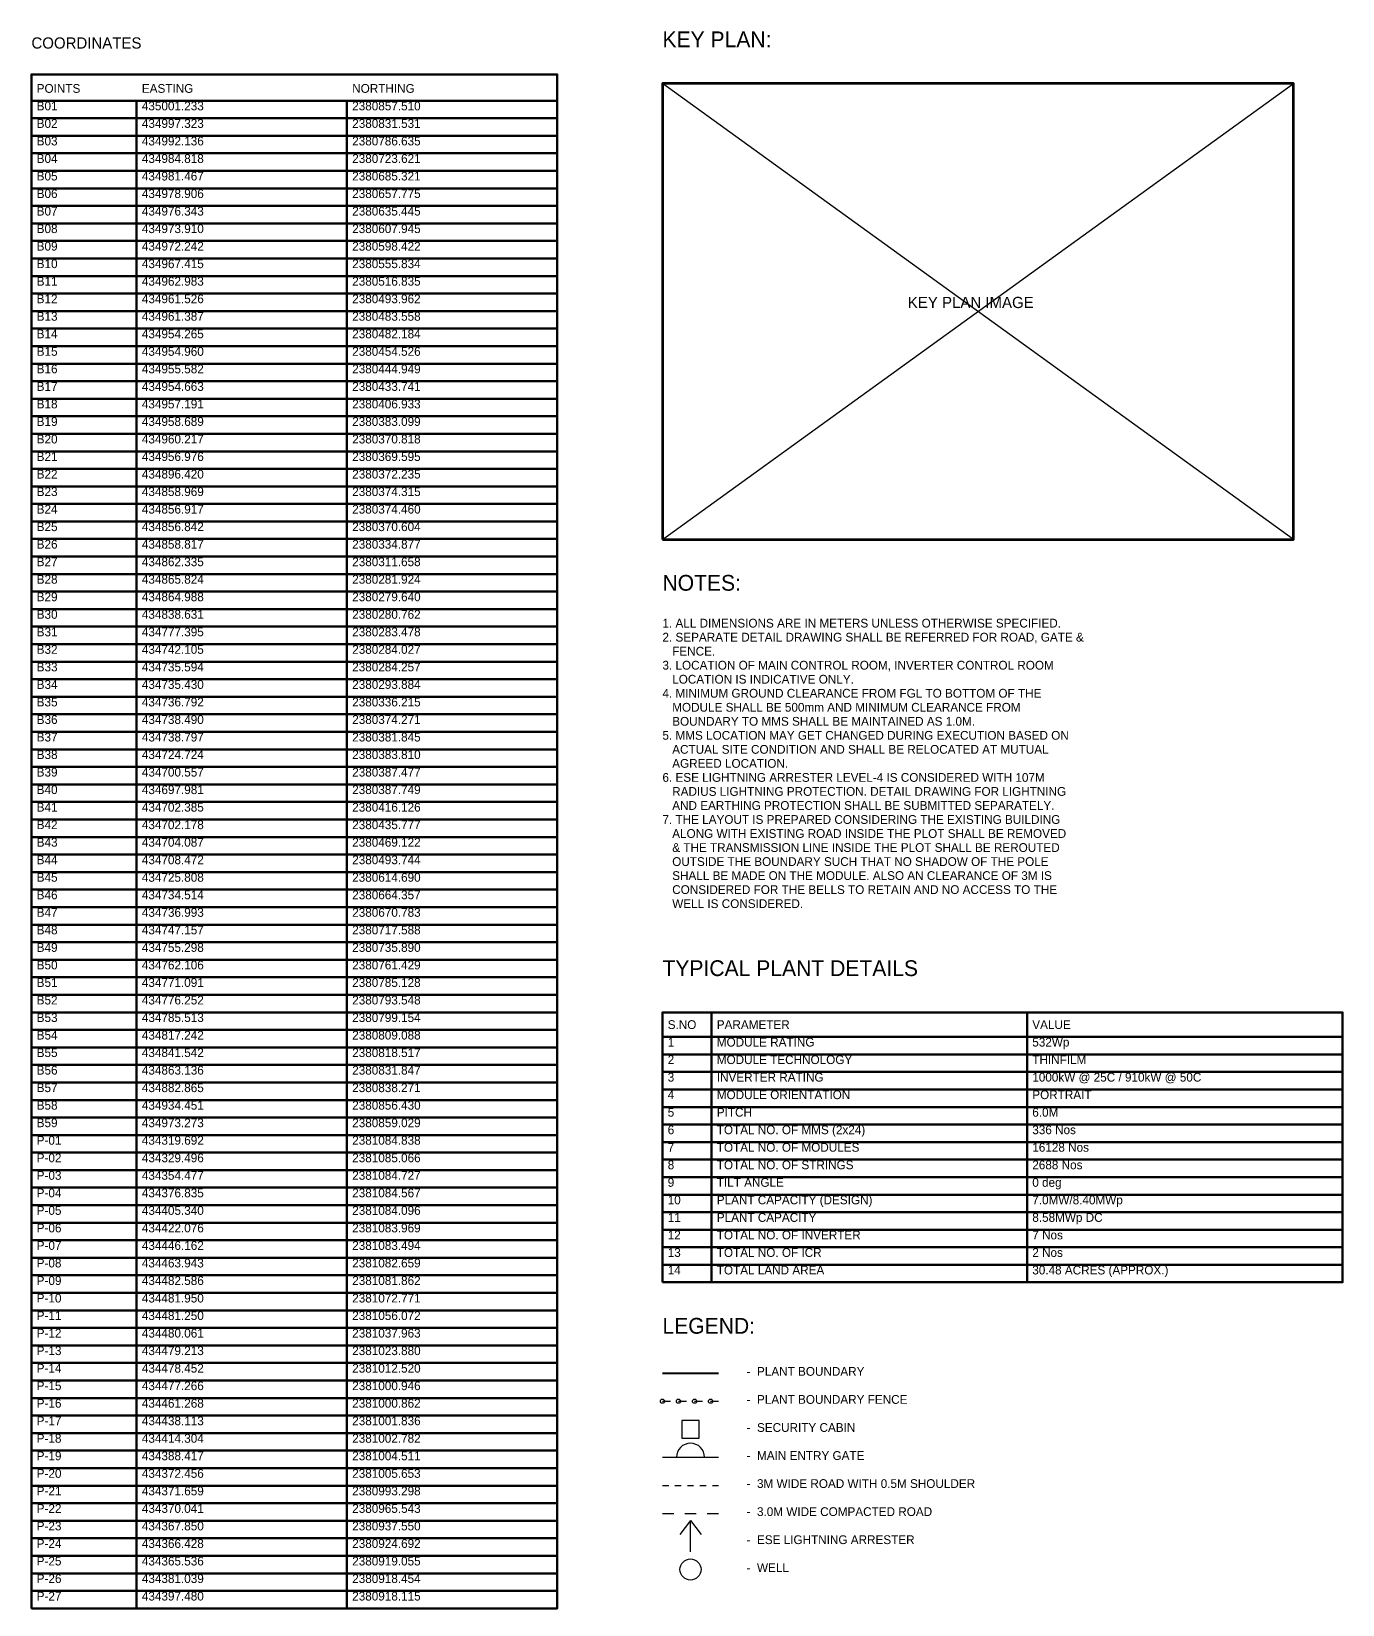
# Model space of a CAD drawing. Header units: metres. Extents: x 434302 to 507065, y 1937737 to 2381088.
# Drawn here: x 435061.2 to 435435.2, y 2380416.2 to 2380864.9 of the extents above; entities that cross this region are included whole.
import ezdxf
from ezdxf.enums import TextEntityAlignment as Align

# ---------------------------------------------------------------- set-up
doc = ezdxf.new("R2010")
doc.units = ezdxf.units.M
for name, color, linetype in [('BOUNDARY', 7, 'Continuous'), ('ENTRY_GATE', 6, 'Continuous'), ('FENCE', 30, 'Continuous'), ('LIGHTNING_ARRESTER', 3, 'Continuous'), ('ROADS', 2, 'Continuous'), ('SECURITY_CABIN', 4, 'Continuous'), ('SERVICE_ROAD', 1, 'Continuous'), ('TITLE_BLOCK', 7, 'Continuous'), ('WELL', 1, 'Continuous')]:
    doc.layers.add(name, color=color, linetype=linetype)

msp = doc.modelspace()

# ---------------------------------------------------------------- linework, layer by layer
at = {"layer": 'BOUNDARY', "lineweight": 40}
msp.add_line((435241.23, 2380482.23), (435257.23, 2380482.23), dxfattribs=at)
at = {"layer": 'ENTRY_GATE', "lineweight": 30}
msp.add_line((435241.23, 2380458.23), (435257.23, 2380458.23), dxfattribs=at)
at = {"layer": 'ENTRY_GATE'}
msp.add_arc((435249.23, 2380458.23), 4, 0, 180, dxfattribs=at)
at = {"layer": 'FENCE', "lineweight": 30}
for p, q in [((435241.23, 2380474.23), (435243.52, 2380474.23)), ((435245.8, 2380474.23), (435248.09, 2380474.23)), ((435250.38, 2380474.23), (435252.66, 2380474.23)), ((435254.95, 2380474.23), (435257.23, 2380474.23))]:
    msp.add_line(p, q, dxfattribs=at)
at = {"layer": 'FENCE'}
for centre in [(435241.23, 2380474.23), (435245.8, 2380474.23), (435250.38, 2380474.23), (435254.95, 2380474.23)]:
    msp.add_circle(centre, 0.6, dxfattribs=at)
at = {"layer": 'LIGHTNING_ARRESTER', "lineweight": 30}
for p, q in [((435249.23, 2380440.23), (435246.23, 2380436.23)), ((435249.23, 2380431.23), (435249.23, 2380440.23)), ((435249.23, 2380440.23), (435252.23, 2380436.23))]:
    msp.add_line(p, q, dxfattribs=at)
at = {"layer": 'ROADS', "lineweight": 30}
for p, q in [((435241.23, 2380442.23), (435244.43, 2380442.23)), ((435247.63, 2380442.23), (435250.83, 2380442.23)), ((435254.03, 2380442.23), (435257.23, 2380442.23))]:
    msp.add_line(p, q, dxfattribs=at)
at = {"layer": 'SECURITY_CABIN', "lineweight": 30}
msp.add_lwpolyline([(435246.73, 2380463.73), (435251.73, 2380463.73), (435251.73, 2380468.73), (435246.73, 2380468.73)], close=True, dxfattribs=at)
at = {"layer": 'SERVICE_ROAD', "lineweight": 30}
for p, q in [((435241.23, 2380450.23), (435243.01, 2380450.23)), ((435244.79, 2380450.23), (435246.57, 2380450.23)), ((435248.34, 2380450.23), (435250.12, 2380450.23)), ((435251.9, 2380450.23), (435253.68, 2380450.23)), ((435255.46, 2380450.23), (435257.23, 2380450.23))]:
    msp.add_line(p, q, dxfattribs=at)
at = {"layer": 'TITLE_BLOCK', "lineweight": 25}
for p, q in [((435241.23, 2380720.03), (435421.23, 2380850.03)), ((435421.23, 2380720.03), (435241.23, 2380850.03))]:
    msp.add_line(p, q, dxfattribs=at)
at = {"layer": 'TITLE_BLOCK', "lineweight": 50}
for p, q in [((435091.23, 2380845.13), (435091.23, 2380840.13)), ((435151.23, 2380845.13), (435151.23, 2380840.13)), ((435091.23, 2380840.13), (435091.23, 2380835.13)), ((435151.23, 2380840.13), (435151.23, 2380835.13)), ((435091.23, 2380835.13), (435091.23, 2380830.13)), ((435151.23, 2380835.13), (435151.23, 2380830.13)), ((435091.23, 2380830.13), (435091.23, 2380825.13)), ((435151.23, 2380830.13), (435151.23, 2380825.13)), ((435091.23, 2380825.13), (435091.23, 2380820.13)), ((435151.23, 2380825.13), (435151.23, 2380820.13)), ((435091.23, 2380820.13), (435091.23, 2380815.13)), ((435151.23, 2380820.13), (435151.23, 2380815.13)), ((435091.23, 2380815.13), (435091.23, 2380810.13)), ((435151.23, 2380815.13), (435151.23, 2380810.13)), ((435091.23, 2380810.13), (435091.23, 2380805.13)), ((435151.23, 2380810.13), (435151.23, 2380805.13)), ((435091.23, 2380805.13), (435091.23, 2380800.13)), ((435151.23, 2380805.13), (435151.23, 2380800.13)), ((435091.23, 2380800.13), (435091.23, 2380795.13)), ((435151.23, 2380800.13), (435151.23, 2380795.13)), ((435091.23, 2380795.13), (435091.23, 2380790.13)), ((435151.23, 2380795.13), (435151.23, 2380790.13)), ((435091.23, 2380790.13), (435091.23, 2380785.13)), ((435151.23, 2380790.13), (435151.23, 2380785.13)), ((435091.23, 2380785.13), (435091.23, 2380780.13)), ((435151.23, 2380785.13), (435151.23, 2380780.13)), ((435091.23, 2380780.13), (435091.23, 2380775.13)), ((435151.23, 2380780.13), (435151.23, 2380775.13)), ((435091.23, 2380775.13), (435091.23, 2380770.13)), ((435151.23, 2380775.13), (435151.23, 2380770.13)), ((435091.23, 2380770.13), (435091.23, 2380765.13)), ((435151.23, 2380770.13), (435151.23, 2380765.13)), ((435091.23, 2380765.13), (435091.23, 2380760.13)), ((435151.23, 2380765.13), (435151.23, 2380760.13)), ((435091.23, 2380760.13), (435091.23, 2380755.13)), ((435151.23, 2380760.13), (435151.23, 2380755.13)), ((435091.23, 2380755.13), (435091.23, 2380750.13)), ((435151.23, 2380755.13), (435151.23, 2380750.13)), ((435091.23, 2380750.13), (435091.23, 2380745.13)), ((435151.23, 2380750.13), (435151.23, 2380745.13)), ((435091.23, 2380745.13), (435091.23, 2380740.13)), ((435151.23, 2380745.13), (435151.23, 2380740.13)), ((435091.23, 2380740.13), (435091.23, 2380735.13)), ((435151.23, 2380740.13), (435151.23, 2380735.13)), ((435091.23, 2380735.13), (435091.23, 2380730.13)), ((435151.23, 2380735.13), (435151.23, 2380730.13)), ((435091.23, 2380730.13), (435091.23, 2380725.13)), ((435151.23, 2380730.13), (435151.23, 2380725.13)), ((435091.23, 2380725.13), (435091.23, 2380720.13)), ((435151.23, 2380725.13), (435151.23, 2380720.13)), ((435091.23, 2380720.13), (435091.23, 2380715.13)), ((435151.23, 2380720.13), (435151.23, 2380715.13)), ((435091.23, 2380715.13), (435091.23, 2380710.13)), ((435151.23, 2380715.13), (435151.23, 2380710.13)), ((435091.23, 2380710.13), (435091.23, 2380705.13)), ((435151.23, 2380710.13), (435151.23, 2380705.13)), ((435091.23, 2380705.13), (435091.23, 2380700.13)), ((435151.23, 2380705.13), (435151.23, 2380700.13)), ((435091.23, 2380700.13), (435091.23, 2380695.13)), ((435151.23, 2380700.13), (435151.23, 2380695.13)), ((435091.23, 2380695.13), (435091.23, 2380690.13)), ((435151.23, 2380695.13), (435151.23, 2380690.13)), ((435091.23, 2380690.13), (435091.23, 2380685.13)), ((435151.23, 2380690.13), (435151.23, 2380685.13)), ((435091.23, 2380685.13), (435091.23, 2380680.13)), ((435151.23, 2380685.13), (435151.23, 2380680.13)), ((435091.23, 2380680.13), (435091.23, 2380675.13)), ((435151.23, 2380680.13), (435151.23, 2380675.13)), ((435091.23, 2380675.13), (435091.23, 2380670.13)), ((435151.23, 2380675.13), (435151.23, 2380670.13)), ((435091.23, 2380670.13), (435091.23, 2380665.13)), ((435151.23, 2380670.13), (435151.23, 2380665.13)), ((435091.23, 2380665.13), (435091.23, 2380660.13)), ((435151.23, 2380665.13), (435151.23, 2380660.13)), ((435091.23, 2380660.13), (435091.23, 2380655.13)), ((435151.23, 2380660.13), (435151.23, 2380655.13)), ((435091.23, 2380655.13), (435091.23, 2380650.13)), ((435151.23, 2380655.13), (435151.23, 2380650.13)), ((435091.23, 2380650.13), (435091.23, 2380645.13)), ((435151.23, 2380650.13), (435151.23, 2380645.13)), ((435091.23, 2380645.13), (435091.23, 2380640.13)), ((435151.23, 2380645.13), (435151.23, 2380640.13)), ((435091.23, 2380640.13), (435091.23, 2380635.13)), ((435151.23, 2380640.13), (435151.23, 2380635.13)), ((435091.23, 2380635.13), (435091.23, 2380630.13)), ((435151.23, 2380635.13), (435151.23, 2380630.13)), ((435091.23, 2380630.13), (435091.23, 2380625.13)), ((435151.23, 2380630.13), (435151.23, 2380625.13)), ((435091.23, 2380625.13), (435091.23, 2380620.13)), ((435151.23, 2380625.13), (435151.23, 2380620.13)), ((435091.23, 2380620.13), (435091.23, 2380615.13)), ((435151.23, 2380620.13), (435151.23, 2380615.13)), ((435091.23, 2380615.13), (435091.23, 2380610.13)), ((435151.23, 2380615.13), (435151.23, 2380610.13)), ((435091.23, 2380610.13), (435091.23, 2380605.13)), ((435151.23, 2380610.13), (435151.23, 2380605.13)), ((435091.23, 2380605.13), (435091.23, 2380600.13)), ((435151.23, 2380605.13), (435151.23, 2380600.13)), ((435091.23, 2380600.13), (435091.23, 2380595.13)), ((435151.23, 2380600.13), (435151.23, 2380595.13)), ((435091.23, 2380595.13), (435091.23, 2380590.13)), ((435151.23, 2380595.13), (435151.23, 2380590.13)), ((435091.23, 2380590.13), (435091.23, 2380585.13)), ((435151.23, 2380590.13), (435151.23, 2380585.13)), ((435091.23, 2380585.13), (435091.23, 2380580.13)), ((435151.23, 2380585.13), (435151.23, 2380580.13)), ((435255.23, 2380585.13), (435255.23, 2380578.13)), ((435345.23, 2380585.13), (435345.23, 2380578.13)), ((435091.23, 2380580.13), (435091.23, 2380575.13)), ((435151.23, 2380580.13), (435151.23, 2380575.13)), ((435091.23, 2380575.13), (435091.23, 2380570.13)), ((435151.23, 2380575.13), (435151.23, 2380570.13)), ((435255.23, 2380578.13), (435255.23, 2380573.13)), ((435345.23, 2380578.13), (435345.23, 2380573.13)), ((435255.23, 2380573.13), (435255.23, 2380568.13)), ((435345.23, 2380573.13), (435345.23, 2380568.13)), ((435091.23, 2380570.13), (435091.23, 2380565.13)), ((435151.23, 2380570.13), (435151.23, 2380565.13)), ((435255.23, 2380568.13), (435255.23, 2380563.13)), ((435345.23, 2380568.13), (435345.23, 2380563.13)), ((435091.23, 2380565.13), (435091.23, 2380560.13)), ((435151.23, 2380565.13), (435151.23, 2380560.13)), ((435255.23, 2380563.13), (435255.23, 2380558.13)), ((435345.23, 2380563.13), (435345.23, 2380558.13)), ((435091.23, 2380560.13), (435091.23, 2380555.13)), ((435151.23, 2380560.13), (435151.23, 2380555.13)), ((435255.23, 2380558.13), (435255.23, 2380553.13)), ((435345.23, 2380558.13), (435345.23, 2380553.13)), ((435091.23, 2380555.13), (435091.23, 2380550.13)), ((435151.23, 2380555.13), (435151.23, 2380550.13)), ((435255.23, 2380553.13), (435255.23, 2380548.13)), ((435345.23, 2380553.13), (435345.23, 2380548.13)), ((435091.23, 2380550.13), (435091.23, 2380545.13)), ((435151.23, 2380550.13), (435151.23, 2380545.13)), ((435255.23, 2380548.13), (435255.23, 2380543.13)), ((435345.23, 2380548.13), (435345.23, 2380543.13)), ((435091.23, 2380545.13), (435091.23, 2380540.13)), ((435151.23, 2380545.13), (435151.23, 2380540.13)), ((435091.23, 2380540.13), (435091.23, 2380535.13)), ((435151.23, 2380540.13), (435151.23, 2380535.13)), ((435255.23, 2380543.13), (435255.23, 2380538.13)), ((435345.23, 2380543.13), (435345.23, 2380538.13)), ((435091.23, 2380535.13), (435091.23, 2380530.13)), ((435151.23, 2380535.13), (435151.23, 2380530.13)), ((435255.23, 2380538.13), (435255.23, 2380533.13)), ((435345.23, 2380538.13), (435345.23, 2380533.13)), ((435091.23, 2380530.13), (435091.23, 2380525.13)), ((435151.23, 2380530.13), (435151.23, 2380525.13)), ((435255.23, 2380533.13), (435255.23, 2380528.13)), ((435345.23, 2380533.13), (435345.23, 2380528.13)), ((435255.23, 2380528.13), (435255.23, 2380523.13)), ((435345.23, 2380528.13), (435345.23, 2380523.13)), ((435091.23, 2380525.13), (435091.23, 2380520.13)), ((435151.23, 2380525.13), (435151.23, 2380520.13)), ((435255.23, 2380523.13), (435255.23, 2380518.13)), ((435345.23, 2380523.13), (435345.23, 2380518.13)), ((435091.23, 2380520.13), (435091.23, 2380515.13)), ((435151.23, 2380520.13), (435151.23, 2380515.13)), ((435255.23, 2380518.13), (435255.23, 2380513.13)), ((435345.23, 2380518.13), (435345.23, 2380513.13)), ((435091.23, 2380515.13), (435091.23, 2380510.13)), ((435151.23, 2380515.13), (435151.23, 2380510.13)), ((435255.23, 2380513.13), (435255.23, 2380508.13)), ((435345.23, 2380513.13), (435345.23, 2380508.13)), ((435091.23, 2380510.13), (435091.23, 2380505.13)), ((435151.23, 2380510.13), (435151.23, 2380505.13)), ((435091.23, 2380505.13), (435091.23, 2380500.13)), ((435151.23, 2380505.13), (435151.23, 2380500.13)), ((435091.23, 2380500.13), (435091.23, 2380495.13)), ((435151.23, 2380500.13), (435151.23, 2380495.13)), ((435091.23, 2380495.13), (435091.23, 2380490.13)), ((435151.23, 2380495.13), (435151.23, 2380490.13)), ((435091.23, 2380490.13), (435091.23, 2380485.13)), ((435151.23, 2380490.13), (435151.23, 2380485.13)), ((435091.23, 2380485.13), (435091.23, 2380480.13)), ((435151.23, 2380485.13), (435151.23, 2380480.13)), ((435091.23, 2380480.13), (435091.23, 2380475.13)), ((435151.23, 2380480.13), (435151.23, 2380475.13)), ((435091.23, 2380475.13), (435091.23, 2380470.13)), ((435151.23, 2380475.13), (435151.23, 2380470.13)), ((435091.23, 2380470.13), (435091.23, 2380465.13)), ((435151.23, 2380470.13), (435151.23, 2380465.13)), ((435091.23, 2380465.13), (435091.23, 2380460.13)), ((435151.23, 2380465.13), (435151.23, 2380460.13)), ((435091.23, 2380460.13), (435091.23, 2380455.13)), ((435151.23, 2380460.13), (435151.23, 2380455.13)), ((435091.23, 2380455.13), (435091.23, 2380450.13)), ((435151.23, 2380455.13), (435151.23, 2380450.13)), ((435091.23, 2380450.13), (435091.23, 2380445.13)), ((435151.23, 2380450.13), (435151.23, 2380445.13)), ((435091.23, 2380445.13), (435091.23, 2380440.13)), ((435151.23, 2380445.13), (435151.23, 2380440.13)), ((435091.23, 2380440.13), (435091.23, 2380435.13)), ((435151.23, 2380440.13), (435151.23, 2380435.13)), ((435091.23, 2380435.13), (435091.23, 2380430.13)), ((435151.23, 2380435.13), (435151.23, 2380430.13)), ((435091.23, 2380430.13), (435091.23, 2380425.13)), ((435151.23, 2380430.13), (435151.23, 2380425.13)), ((435091.23, 2380425.13), (435091.23, 2380420.13)), ((435151.23, 2380425.13), (435151.23, 2380420.13)), ((435091.23, 2380420.13), (435091.23, 2380415.13)), ((435151.23, 2380420.13), (435151.23, 2380415.13))]:
    msp.add_line(p, q, dxfattribs=at)
for points in [[(435061.23, 2380845.13), (435211.23, 2380845.13), (435211.23, 2380852.63), (435061.23, 2380852.63)], [(435061.23, 2380840.13), (435211.23, 2380840.13), (435211.23, 2380845.13), (435061.23, 2380845.13)], [(435061.23, 2380835.13), (435211.23, 2380835.13), (435211.23, 2380840.13), (435061.23, 2380840.13)], [(435061.23, 2380830.13), (435211.23, 2380830.13), (435211.23, 2380835.13), (435061.23, 2380835.13)], [(435061.23, 2380825.13), (435211.23, 2380825.13), (435211.23, 2380830.13), (435061.23, 2380830.13)], [(435061.23, 2380820.13), (435211.23, 2380820.13), (435211.23, 2380825.13), (435061.23, 2380825.13)], [(435061.23, 2380815.13), (435211.23, 2380815.13), (435211.23, 2380820.13), (435061.23, 2380820.13)], [(435061.23, 2380810.13), (435211.23, 2380810.13), (435211.23, 2380815.13), (435061.23, 2380815.13)], [(435061.23, 2380805.13), (435211.23, 2380805.13), (435211.23, 2380810.13), (435061.23, 2380810.13)], [(435061.23, 2380800.13), (435211.23, 2380800.13), (435211.23, 2380805.13), (435061.23, 2380805.13)], [(435061.23, 2380795.13), (435211.23, 2380795.13), (435211.23, 2380800.13), (435061.23, 2380800.13)], [(435061.23, 2380790.13), (435211.23, 2380790.13), (435211.23, 2380795.13), (435061.23, 2380795.13)], [(435061.23, 2380785.13), (435211.23, 2380785.13), (435211.23, 2380790.13), (435061.23, 2380790.13)], [(435061.23, 2380780.13), (435211.23, 2380780.13), (435211.23, 2380785.13), (435061.23, 2380785.13)], [(435061.23, 2380775.13), (435211.23, 2380775.13), (435211.23, 2380780.13), (435061.23, 2380780.13)], [(435061.23, 2380770.13), (435211.23, 2380770.13), (435211.23, 2380775.13), (435061.23, 2380775.13)], [(435061.23, 2380765.13), (435211.23, 2380765.13), (435211.23, 2380770.13), (435061.23, 2380770.13)], [(435061.23, 2380760.13), (435211.23, 2380760.13), (435211.23, 2380765.13), (435061.23, 2380765.13)], [(435061.23, 2380755.13), (435211.23, 2380755.13), (435211.23, 2380760.13), (435061.23, 2380760.13)], [(435061.23, 2380750.13), (435211.23, 2380750.13), (435211.23, 2380755.13), (435061.23, 2380755.13)], [(435061.23, 2380745.13), (435211.23, 2380745.13), (435211.23, 2380750.13), (435061.23, 2380750.13)], [(435061.23, 2380740.13), (435211.23, 2380740.13), (435211.23, 2380745.13), (435061.23, 2380745.13)], [(435061.23, 2380735.13), (435211.23, 2380735.13), (435211.23, 2380740.13), (435061.23, 2380740.13)], [(435061.23, 2380730.13), (435211.23, 2380730.13), (435211.23, 2380735.13), (435061.23, 2380735.13)], [(435061.23, 2380725.13), (435211.23, 2380725.13), (435211.23, 2380730.13), (435061.23, 2380730.13)], [(435061.23, 2380720.13), (435211.23, 2380720.13), (435211.23, 2380725.13), (435061.23, 2380725.13)], [(435061.23, 2380715.13), (435211.23, 2380715.13), (435211.23, 2380720.13), (435061.23, 2380720.13)], [(435061.23, 2380710.13), (435211.23, 2380710.13), (435211.23, 2380715.13), (435061.23, 2380715.13)], [(435061.23, 2380705.13), (435211.23, 2380705.13), (435211.23, 2380710.13), (435061.23, 2380710.13)], [(435061.23, 2380700.13), (435211.23, 2380700.13), (435211.23, 2380705.13), (435061.23, 2380705.13)], [(435061.23, 2380695.13), (435211.23, 2380695.13), (435211.23, 2380700.13), (435061.23, 2380700.13)], [(435061.23, 2380690.13), (435211.23, 2380690.13), (435211.23, 2380695.13), (435061.23, 2380695.13)], [(435061.23, 2380685.13), (435211.23, 2380685.13), (435211.23, 2380690.13), (435061.23, 2380690.13)], [(435061.23, 2380680.13), (435211.23, 2380680.13), (435211.23, 2380685.13), (435061.23, 2380685.13)], [(435061.23, 2380675.13), (435211.23, 2380675.13), (435211.23, 2380680.13), (435061.23, 2380680.13)], [(435061.23, 2380670.13), (435211.23, 2380670.13), (435211.23, 2380675.13), (435061.23, 2380675.13)], [(435061.23, 2380665.13), (435211.23, 2380665.13), (435211.23, 2380670.13), (435061.23, 2380670.13)], [(435061.23, 2380660.13), (435211.23, 2380660.13), (435211.23, 2380665.13), (435061.23, 2380665.13)], [(435061.23, 2380655.13), (435211.23, 2380655.13), (435211.23, 2380660.13), (435061.23, 2380660.13)], [(435061.23, 2380650.13), (435211.23, 2380650.13), (435211.23, 2380655.13), (435061.23, 2380655.13)], [(435061.23, 2380645.13), (435211.23, 2380645.13), (435211.23, 2380650.13), (435061.23, 2380650.13)], [(435061.23, 2380640.13), (435211.23, 2380640.13), (435211.23, 2380645.13), (435061.23, 2380645.13)], [(435061.23, 2380635.13), (435211.23, 2380635.13), (435211.23, 2380640.13), (435061.23, 2380640.13)], [(435061.23, 2380630.13), (435211.23, 2380630.13), (435211.23, 2380635.13), (435061.23, 2380635.13)], [(435061.23, 2380625.13), (435211.23, 2380625.13), (435211.23, 2380630.13), (435061.23, 2380630.13)], [(435061.23, 2380620.13), (435211.23, 2380620.13), (435211.23, 2380625.13), (435061.23, 2380625.13)], [(435061.23, 2380615.13), (435211.23, 2380615.13), (435211.23, 2380620.13), (435061.23, 2380620.13)], [(435061.23, 2380610.13), (435211.23, 2380610.13), (435211.23, 2380615.13), (435061.23, 2380615.13)], [(435061.23, 2380605.13), (435211.23, 2380605.13), (435211.23, 2380610.13), (435061.23, 2380610.13)], [(435061.23, 2380600.13), (435211.23, 2380600.13), (435211.23, 2380605.13), (435061.23, 2380605.13)], [(435061.23, 2380595.13), (435211.23, 2380595.13), (435211.23, 2380600.13), (435061.23, 2380600.13)], [(435061.23, 2380590.13), (435211.23, 2380590.13), (435211.23, 2380595.13), (435061.23, 2380595.13)], [(435061.23, 2380585.13), (435211.23, 2380585.13), (435211.23, 2380590.13), (435061.23, 2380590.13)], [(435061.23, 2380580.13), (435211.23, 2380580.13), (435211.23, 2380585.13), (435061.23, 2380585.13)], [(435241.23, 2380578.13), (435435.23, 2380578.13), (435435.23, 2380585.13), (435241.23, 2380585.13)], [(435061.23, 2380575.13), (435211.23, 2380575.13), (435211.23, 2380580.13), (435061.23, 2380580.13)], [(435061.23, 2380570.13), (435211.23, 2380570.13), (435211.23, 2380575.13), (435061.23, 2380575.13)], [(435241.23, 2380573.13), (435435.23, 2380573.13), (435435.23, 2380578.13), (435241.23, 2380578.13)], [(435241.23, 2380568.13), (435435.23, 2380568.13), (435435.23, 2380573.13), (435241.23, 2380573.13)], [(435061.23, 2380565.13), (435211.23, 2380565.13), (435211.23, 2380570.13), (435061.23, 2380570.13)], [(435241.23, 2380563.13), (435435.23, 2380563.13), (435435.23, 2380568.13), (435241.23, 2380568.13)], [(435061.23, 2380560.13), (435211.23, 2380560.13), (435211.23, 2380565.13), (435061.23, 2380565.13)], [(435241.23, 2380558.13), (435435.23, 2380558.13), (435435.23, 2380563.13), (435241.23, 2380563.13)], [(435061.23, 2380555.13), (435211.23, 2380555.13), (435211.23, 2380560.13), (435061.23, 2380560.13)], [(435241.23, 2380553.13), (435435.23, 2380553.13), (435435.23, 2380558.13), (435241.23, 2380558.13)], [(435061.23, 2380550.13), (435211.23, 2380550.13), (435211.23, 2380555.13), (435061.23, 2380555.13)], [(435241.23, 2380548.13), (435435.23, 2380548.13), (435435.23, 2380553.13), (435241.23, 2380553.13)], [(435061.23, 2380545.13), (435211.23, 2380545.13), (435211.23, 2380550.13), (435061.23, 2380550.13)], [(435241.23, 2380543.13), (435435.23, 2380543.13), (435435.23, 2380548.13), (435241.23, 2380548.13)], [(435061.23, 2380540.13), (435211.23, 2380540.13), (435211.23, 2380545.13), (435061.23, 2380545.13)], [(435061.23, 2380535.13), (435211.23, 2380535.13), (435211.23, 2380540.13), (435061.23, 2380540.13)], [(435241.23, 2380538.13), (435435.23, 2380538.13), (435435.23, 2380543.13), (435241.23, 2380543.13)], [(435061.23, 2380530.13), (435211.23, 2380530.13), (435211.23, 2380535.13), (435061.23, 2380535.13)], [(435241.23, 2380533.13), (435435.23, 2380533.13), (435435.23, 2380538.13), (435241.23, 2380538.13)], [(435061.23, 2380525.13), (435211.23, 2380525.13), (435211.23, 2380530.13), (435061.23, 2380530.13)], [(435241.23, 2380528.13), (435435.23, 2380528.13), (435435.23, 2380533.13), (435241.23, 2380533.13)], [(435241.23, 2380523.13), (435435.23, 2380523.13), (435435.23, 2380528.13), (435241.23, 2380528.13)], [(435061.23, 2380520.13), (435211.23, 2380520.13), (435211.23, 2380525.13), (435061.23, 2380525.13)], [(435241.23, 2380518.13), (435435.23, 2380518.13), (435435.23, 2380523.13), (435241.23, 2380523.13)], [(435061.23, 2380515.13), (435211.23, 2380515.13), (435211.23, 2380520.13), (435061.23, 2380520.13)], [(435241.23, 2380513.13), (435435.23, 2380513.13), (435435.23, 2380518.13), (435241.23, 2380518.13)], [(435061.23, 2380510.13), (435211.23, 2380510.13), (435211.23, 2380515.13), (435061.23, 2380515.13)], [(435241.23, 2380508.13), (435435.23, 2380508.13), (435435.23, 2380513.13), (435241.23, 2380513.13)], [(435061.23, 2380505.13), (435211.23, 2380505.13), (435211.23, 2380510.13), (435061.23, 2380510.13)], [(435061.23, 2380500.13), (435211.23, 2380500.13), (435211.23, 2380505.13), (435061.23, 2380505.13)], [(435061.23, 2380495.13), (435211.23, 2380495.13), (435211.23, 2380500.13), (435061.23, 2380500.13)], [(435061.23, 2380490.13), (435211.23, 2380490.13), (435211.23, 2380495.13), (435061.23, 2380495.13)], [(435061.23, 2380485.13), (435211.23, 2380485.13), (435211.23, 2380490.13), (435061.23, 2380490.13)], [(435061.23, 2380480.13), (435211.23, 2380480.13), (435211.23, 2380485.13), (435061.23, 2380485.13)], [(435061.23, 2380475.13), (435211.23, 2380475.13), (435211.23, 2380480.13), (435061.23, 2380480.13)], [(435061.23, 2380470.13), (435211.23, 2380470.13), (435211.23, 2380475.13), (435061.23, 2380475.13)], [(435061.23, 2380465.13), (435211.23, 2380465.13), (435211.23, 2380470.13), (435061.23, 2380470.13)], [(435061.23, 2380460.13), (435211.23, 2380460.13), (435211.23, 2380465.13), (435061.23, 2380465.13)], [(435061.23, 2380455.13), (435211.23, 2380455.13), (435211.23, 2380460.13), (435061.23, 2380460.13)], [(435061.23, 2380450.13), (435211.23, 2380450.13), (435211.23, 2380455.13), (435061.23, 2380455.13)], [(435061.23, 2380445.13), (435211.23, 2380445.13), (435211.23, 2380450.13), (435061.23, 2380450.13)], [(435061.23, 2380440.13), (435211.23, 2380440.13), (435211.23, 2380445.13), (435061.23, 2380445.13)], [(435061.23, 2380435.13), (435211.23, 2380435.13), (435211.23, 2380440.13), (435061.23, 2380440.13)], [(435061.23, 2380430.13), (435211.23, 2380430.13), (435211.23, 2380435.13), (435061.23, 2380435.13)], [(435061.23, 2380425.13), (435211.23, 2380425.13), (435211.23, 2380430.13), (435061.23, 2380430.13)], [(435061.23, 2380420.13), (435211.23, 2380420.13), (435211.23, 2380425.13), (435061.23, 2380425.13)], [(435061.23, 2380415.13), (435211.23, 2380415.13), (435211.23, 2380420.13), (435061.23, 2380420.13)]]:
    msp.add_lwpolyline(points, close=True, dxfattribs=at)
at = {"layer": 'TITLE_BLOCK', "lineweight": 70}
msp.add_lwpolyline([(435241.23, 2380720.03), (435421.23, 2380720.03), (435421.23, 2380850.03), (435241.23, 2380850.03)], close=True, dxfattribs=at)
at = {"layer": 'WELL', "lineweight": 30}
msp.add_circle((435249.23, 2380426.23), 3, dxfattribs=at)

# ---------------------------------------------------------------- texts
at = {"layer": 'TITLE_BLOCK'}
for s, height, p in [('COORDINATES', 3.2, (435061.23, 2380859.03)), ('KEY PLAN:', 4.5, (435241.23, 2380859.03)), ('POINTS', 2.5, (435062.73, 2380846.63)), ('EASTING', 2.5, (435092.73, 2380846.63)), ('NORTHING', 2.5, (435152.73, 2380846.63)), ('B01', 2.5, (435062.73, 2380841.63)), ('435001.233', 2.5, (435092.73, 2380841.63)), ('2380857.510', 2.5, (435152.73, 2380841.63)), ('B02', 2.5, (435062.73, 2380836.63)), ('434997.323', 2.5, (435092.73, 2380836.63)), ('2380831.531', 2.5, (435152.73, 2380836.63)), ('B03', 2.5, (435062.73, 2380831.63)), ('434992.136', 2.5, (435092.73, 2380831.63)), ('2380786.635', 2.5, (435152.73, 2380831.63)), ('B04', 2.5, (435062.73, 2380826.63)), ('434984.818', 2.5, (435092.73, 2380826.63)), ('2380723.621', 2.5, (435152.73, 2380826.63)), ('B05', 2.5, (435062.73, 2380821.63)), ('434981.467', 2.5, (435092.73, 2380821.63)), ('2380685.321', 2.5, (435152.73, 2380821.63)), ('B06', 2.5, (435062.73, 2380816.63)), ('434978.906', 2.5, (435092.73, 2380816.63)), ('2380657.775', 2.5, (435152.73, 2380816.63)), ('B07', 2.5, (435062.73, 2380811.63)), ('434976.343', 2.5, (435092.73, 2380811.63)), ('2380635.445', 2.5, (435152.73, 2380811.63)), ('B08', 2.5, (435062.73, 2380806.63)), ('434973.910', 2.5, (435092.73, 2380806.63)), ('2380607.945', 2.5, (435152.73, 2380806.63)), ('B09', 2.5, (435062.73, 2380801.63)), ('434972.242', 2.5, (435092.73, 2380801.63)), ('2380598.422', 2.5, (435152.73, 2380801.63)), ('B10', 2.5, (435062.73, 2380796.63)), ('434967.415', 2.5, (435092.73, 2380796.63)), ('2380555.834', 2.5, (435152.73, 2380796.63)), ('B11', 2.5, (435062.73, 2380791.63)), ('434962.983', 2.5, (435092.73, 2380791.63)), ('2380516.835', 2.5, (435152.73, 2380791.63)), ('B12', 2.5, (435062.73, 2380786.63)), ('434961.526', 2.5, (435092.73, 2380786.63)), ('2380493.962', 2.5, (435152.73, 2380786.63)), ('KEY PLAN IMAGE', 3.2, (435311.23, 2380785.03)), ('B13', 2.5, (435062.73, 2380781.63)), ('434961.387', 2.5, (435092.73, 2380781.63)), ('2380483.558', 2.5, (435152.73, 2380781.63)), ('B14', 2.5, (435062.73, 2380776.63)), ('434954.265', 2.5, (435092.73, 2380776.63)), ('2380482.184', 2.5, (435152.73, 2380776.63)), ('B15', 2.5, (435062.73, 2380771.63)), ('434954.960', 2.5, (435092.73, 2380771.63)), ('2380454.526', 2.5, (435152.73, 2380771.63)), ('B16', 2.5, (435062.73, 2380766.63)), ('434955.582', 2.5, (435092.73, 2380766.63)), ('2380444.949', 2.5, (435152.73, 2380766.63)), ('B17', 2.5, (435062.73, 2380761.63)), ('434954.663', 2.5, (435092.73, 2380761.63)), ('2380433.741', 2.5, (435152.73, 2380761.63)), ('B18', 2.5, (435062.73, 2380756.63)), ('434957.191', 2.5, (435092.73, 2380756.63)), ('2380406.933', 2.5, (435152.73, 2380756.63)), ('B19', 2.5, (435062.73, 2380751.63)), ('434958.689', 2.5, (435092.73, 2380751.63)), ('2380383.099', 2.5, (435152.73, 2380751.63)), ('B20', 2.5, (435062.73, 2380746.63)), ('434960.217', 2.5, (435092.73, 2380746.63)), ('2380370.818', 2.5, (435152.73, 2380746.63)), ('B21', 2.5, (435062.73, 2380741.63)), ('434956.976', 2.5, (435092.73, 2380741.63)), ('2380369.595', 2.5, (435152.73, 2380741.63)), ('B22', 2.5, (435062.73, 2380736.63)), ('434896.420', 2.5, (435092.73, 2380736.63)), ('2380372.235', 2.5, (435152.73, 2380736.63)), ('B23', 2.5, (435062.73, 2380731.63)), ('434858.969', 2.5, (435092.73, 2380731.63)), ('2380374.315', 2.5, (435152.73, 2380731.63)), ('B24', 2.5, (435062.73, 2380726.63)), ('434856.917', 2.5, (435092.73, 2380726.63)), ('2380374.460', 2.5, (435152.73, 2380726.63)), ('B25', 2.5, (435062.73, 2380721.63)), ('434856.842', 2.5, (435092.73, 2380721.63)), ('2380370.604', 2.5, (435152.73, 2380721.63)), ('B26', 2.5, (435062.73, 2380716.63)), ('434858.817', 2.5, (435092.73, 2380716.63)), ('2380334.877', 2.5, (435152.73, 2380716.63)), ('B27', 2.5, (435062.73, 2380711.63)), ('434862.335', 2.5, (435092.73, 2380711.63)), ('2380311.658', 2.5, (435152.73, 2380711.63)), ('B28', 2.5, (435062.73, 2380706.63)), ('434865.824', 2.5, (435092.73, 2380706.63)), ('2380281.924', 2.5, (435152.73, 2380706.63)), ('NOTES:', 4.5, (435241.23, 2380704.03)), ('B29', 2.5, (435062.73, 2380701.63)), ('434864.988', 2.5, (435092.73, 2380701.63)), ('2380279.640', 2.5, (435152.73, 2380701.63)), ('B30', 2.5, (435062.73, 2380696.63)), ('434838.631', 2.5, (435092.73, 2380696.63)), ('2380280.762', 2.5, (435152.73, 2380696.63)), ('1. ALL DIMENSIONS ARE IN METERS UNLESS OTHERWISE SPECIFIED.', 2.5, (435241.23, 2380694.13)), ('B31', 2.5, (435062.73, 2380691.63)), ('434777.395', 2.5, (435092.73, 2380691.63)), ('2380283.478', 2.5, (435152.73, 2380691.63)), ('2. SEPARATE DETAIL DRAWING SHALL BE REFERRED FOR ROAD, GATE &', 2.5, (435241.23, 2380690.13)), ('B32', 2.5, (435062.73, 2380686.63)), ('434742.105', 2.5, (435092.73, 2380686.63)), ('2380284.027', 2.5, (435152.73, 2380686.63)), ('   FENCE.', 2.5, (435241.23, 2380686.13)), ('B33', 2.5, (435062.73, 2380681.63)), ('434735.594', 2.5, (435092.73, 2380681.63)), ('2380284.257', 2.5, (435152.73, 2380681.63)), ('3. LOCATION OF MAIN CONTROL ROOM, INVERTER CONTROL ROOM', 2.5, (435241.23, 2380682.13)), ('B34', 2.5, (435062.73, 2380676.63)), ('434735.430', 2.5, (435092.73, 2380676.63)), ('2380293.884', 2.5, (435152.73, 2380676.63)), ('   LOCATION IS INDICATIVE ONLY.', 2.5, (435241.23, 2380678.13)), ('B35', 2.5, (435062.73, 2380671.63)), ('434736.792', 2.5, (435092.73, 2380671.63)), ('2380336.215', 2.5, (435152.73, 2380671.63)), ('4. MINIMUM GROUND CLEARANCE FROM FGL TO BOTTOM OF THE', 2.5, (435241.23, 2380674.13)), ('   MODULE SHALL BE 500mm AND MINIMUM CLEARANCE FROM', 2.5, (435241.23, 2380670.13)), ('B36', 2.5, (435062.73, 2380666.63)), ('434738.490', 2.5, (435092.73, 2380666.63)), ('2380374.271', 2.5, (435152.73, 2380666.63)), ('   BOUNDARY TO MMS SHALL BE MAINTAINED AS 1.0M.', 2.5, (435241.23, 2380666.13)), ('B37', 2.5, (435062.73, 2380661.63)), ('434738.797', 2.5, (435092.73, 2380661.63)), ('2380381.845', 2.5, (435152.73, 2380661.63)), ('5. MMS LOCATION MAY GET CHANGED DURING EXECUTION BASED ON', 2.5, (435241.23, 2380662.13)), ('B38', 2.5, (435062.73, 2380656.63)), ('434724.724', 2.5, (435092.73, 2380656.63)), ('2380383.810', 2.5, (435152.73, 2380656.63)), ('   ACTUAL SITE CONDITION AND SHALL BE RELOCATED AT MUTUAL', 2.5, (435241.23, 2380658.13)), ('   AGREED LOCATION.', 2.5, (435241.23, 2380654.13)), ('B39', 2.5, (435062.73, 2380651.63)), ('434700.557', 2.5, (435092.73, 2380651.63)), ('2380387.477', 2.5, (435152.73, 2380651.63)), ('6. ESE LIGHTNING ARRESTER LEVEL-4 IS CONSIDERED WITH 107M', 2.5, (435241.23, 2380650.13)), ('B40', 2.5, (435062.73, 2380646.63)), ('434697.981', 2.5, (435092.73, 2380646.63)), ('2380387.749', 2.5, (435152.73, 2380646.63)), ('   RADIUS LIGHTNING PROTECTION. DETAIL DRAWING FOR LIGHTNING', 2.5, (435241.23, 2380646.13)), ('B41', 2.5, (435062.73, 2380641.63)), ('434702.385', 2.5, (435092.73, 2380641.63)), ('2380416.126', 2.5, (435152.73, 2380641.63)), ('   AND EARTHING PROTECTION SHALL BE SUBMITTED SEPARATELY.', 2.5, (435241.23, 2380642.13)), ('B42', 2.5, (435062.73, 2380636.63)), ('434702.178', 2.5, (435092.73, 2380636.63)), ('2380435.777', 2.5, (435152.73, 2380636.63)), ('7. THE LAYOUT IS PREPARED CONSIDERING THE EXISTING BUILDING', 2.5, (435241.23, 2380638.13)), ('B43', 2.5, (435062.73, 2380631.63)), ('434704.087', 2.5, (435092.73, 2380631.63)), ('2380469.122', 2.5, (435152.73, 2380631.63)), ('   ALONG WITH EXISTING ROAD INSIDE THE PLOT SHALL BE REMOVED', 2.5, (435241.23, 2380634.13)), ('   & THE TRANSMISSION LINE INSIDE THE PLOT SHALL BE REROUTED', 2.5, (435241.23, 2380630.13)), ('B44', 2.5, (435062.73, 2380626.63)), ('434708.472', 2.5, (435092.73, 2380626.63)), ('2380493.744', 2.5, (435152.73, 2380626.63)), ('   OUTSIDE THE BOUNDARY SUCH THAT NO SHADOW OF THE POLE', 2.5, (435241.23, 2380626.13)), ('B45', 2.5, (435062.73, 2380621.63)), ('434725.808', 2.5, (435092.73, 2380621.63)), ('2380614.690', 2.5, (435152.73, 2380621.63)), ('   SHALL BE MADE ON THE MODULE. ALSO AN CLEARANCE OF 3M IS', 2.5, (435241.23, 2380622.13)), ('B46', 2.5, (435062.73, 2380616.63)), ('434734.514', 2.5, (435092.73, 2380616.63)), ('2380664.357', 2.5, (435152.73, 2380616.63)), ('   CONSIDERED FOR THE BELLS TO RETAIN AND NO ACCESS TO THE', 2.5, (435241.23, 2380618.13)), ('   WELL IS CONSIDERED.', 2.5, (435241.23, 2380614.13)), ('B47', 2.5, (435062.73, 2380611.63)), ('434736.993', 2.5, (435092.73, 2380611.63)), ('2380670.783', 2.5, (435152.73, 2380611.63)), ('B48', 2.5, (435062.73, 2380606.63)), ('434747.157', 2.5, (435092.73, 2380606.63)), ('2380717.588', 2.5, (435152.73, 2380606.63)), ('B49', 2.5, (435062.73, 2380601.63)), ('434755.298', 2.5, (435092.73, 2380601.63)), ('2380735.890', 2.5, (435152.73, 2380601.63)), ('B50', 2.5, (435062.73, 2380596.63)), ('434762.106', 2.5, (435092.73, 2380596.63)), ('2380761.429', 2.5, (435152.73, 2380596.63)), ('TYPICAL PLANT DETAILS', 4.5, (435241.23, 2380594.13)), ('B51', 2.5, (435062.73, 2380591.63)), ('434771.091', 2.5, (435092.73, 2380591.63)), ('2380785.128', 2.5, (435152.73, 2380591.63)), ('B52', 2.5, (435062.73, 2380586.63)), ('434776.252', 2.5, (435092.73, 2380586.63)), ('2380793.548', 2.5, (435152.73, 2380586.63)), ('B53', 2.5, (435062.73, 2380581.63)), ('434785.513', 2.5, (435092.73, 2380581.63)), ('2380799.154', 2.5, (435152.73, 2380581.63)), ('B54', 2.5, (435062.73, 2380576.63)), ('434817.242', 2.5, (435092.73, 2380576.63)), ('2380809.088', 2.5, (435152.73, 2380576.63)), ('S.NO', 2.5, (435242.73, 2380579.63)), ('PARAMETER', 2.5, (435256.73, 2380579.63)), ('VALUE', 2.5, (435346.73, 2380579.63)), ('B55', 2.5, (435062.73, 2380571.63)), ('434841.542', 2.5, (435092.73, 2380571.63)), ('2380818.517', 2.5, (435152.73, 2380571.63)), ('1', 2.5, (435242.73, 2380574.63)), ('MODULE RATING', 2.5, (435256.73, 2380574.63)), ('532Wp', 2.5, (435346.73, 2380574.63)), ('2', 2.5, (435242.73, 2380569.63)), ('MODULE TECHNOLOGY', 2.5, (435256.73, 2380569.63)), ('THINFILM', 2.5, (435346.73, 2380569.63)), ('B56', 2.5, (435062.73, 2380566.63)), ('434863.136', 2.5, (435092.73, 2380566.63)), ('2380831.847', 2.5, (435152.73, 2380566.63)), ('3', 2.5, (435242.73, 2380564.63)), ('INVERTER RATING', 2.5, (435256.73, 2380564.63)), ('1000kW @ 25C / 910kW @ 50C', 2.5, (435346.73, 2380564.63)), ('B57', 2.5, (435062.73, 2380561.63)), ('434882.865', 2.5, (435092.73, 2380561.63)), ('2380838.271', 2.5, (435152.73, 2380561.63)), ('4', 2.5, (435242.73, 2380559.63)), ('MODULE ORIENTATION', 2.5, (435256.73, 2380559.63)), ('PORTRAIT', 2.5, (435346.73, 2380559.63)), ('B58', 2.5, (435062.73, 2380556.63)), ('434934.451', 2.5, (435092.73, 2380556.63)), ('2380856.430', 2.5, (435152.73, 2380556.63)), ('5', 2.5, (435242.73, 2380554.63)), ('PITCH', 2.5, (435256.73, 2380554.63)), ('6.0M', 2.5, (435346.73, 2380554.63)), ('B59', 2.5, (435062.73, 2380551.63)), ('434973.273', 2.5, (435092.73, 2380551.63)), ('2380859.029', 2.5, (435152.73, 2380551.63)), ('6', 2.5, (435242.73, 2380549.63)), ('TOTAL NO. OF MMS (2x24)', 2.5, (435256.73, 2380549.63)), ('336 Nos', 2.5, (435346.73, 2380549.63)), ('P-01', 2.5, (435062.73, 2380546.63)), ('434319.692', 2.5, (435092.73, 2380546.63)), ('2381084.838', 2.5, (435152.73, 2380546.63)), ('7', 2.5, (435242.73, 2380544.63)), ('TOTAL NO. OF MODULES', 2.5, (435256.73, 2380544.63)), ('16128 Nos', 2.5, (435346.73, 2380544.63)), ('P-02', 2.5, (435062.73, 2380541.63)), ('434329.496', 2.5, (435092.73, 2380541.63)), ('2381085.066', 2.5, (435152.73, 2380541.63)), ('P-03', 2.5, (435062.73, 2380536.63)), ('434354.477', 2.5, (435092.73, 2380536.63)), ('2381084.727', 2.5, (435152.73, 2380536.63)), ('8', 2.5, (435242.73, 2380539.63)), ('TOTAL NO. OF STRINGS', 2.5, (435256.73, 2380539.63)), ('2688 Nos', 2.5, (435346.73, 2380539.63)), ('P-04', 2.5, (435062.73, 2380531.63)), ('434376.835', 2.5, (435092.73, 2380531.63)), ('2381084.567', 2.5, (435152.73, 2380531.63)), ('9', 2.5, (435242.73, 2380534.63)), ('TILT ANGLE', 2.5, (435256.73, 2380534.63)), ('0 deg', 2.5, (435346.73, 2380534.63)), ('P-05', 2.5, (435062.73, 2380526.63)), ('434405.340', 2.5, (435092.73, 2380526.63)), ('2381084.096', 2.5, (435152.73, 2380526.63)), ('10', 2.5, (435242.73, 2380529.63)), ('PLANT CAPACITY (DESIGN)', 2.5, (435256.73, 2380529.63)), ('7.0MW/8.40MWp', 2.5, (435346.73, 2380529.63)), ('11', 2.5, (435242.73, 2380524.63)), ('PLANT CAPACITY', 2.5, (435256.73, 2380524.63)), ('8.58MWp DC', 2.5, (435346.73, 2380524.63)), ('P-06', 2.5, (435062.73, 2380521.63)), ('434422.076', 2.5, (435092.73, 2380521.63)), ('2381083.969', 2.5, (435152.73, 2380521.63)), ('12', 2.5, (435242.73, 2380519.63)), ('TOTAL NO. OF INVERTER', 2.5, (435256.73, 2380519.63)), ('7 Nos', 2.5, (435346.73, 2380519.63)), ('P-07', 2.5, (435062.73, 2380516.63)), ('434446.162', 2.5, (435092.73, 2380516.63)), ('2381083.494', 2.5, (435152.73, 2380516.63)), ('13', 2.5, (435242.73, 2380514.63)), ('TOTAL NO. OF ICR', 2.5, (435256.73, 2380514.63)), ('2 Nos', 2.5, (435346.73, 2380514.63)), ('P-08', 2.5, (435062.73, 2380511.63)), ('434463.943', 2.5, (435092.73, 2380511.63)), ('2381082.659', 2.5, (435152.73, 2380511.63)), ('14', 2.5, (435242.73, 2380509.63)), ('TOTAL LAND AREA', 2.5, (435256.73, 2380509.63)), ('30.48 ACRES (APPROX.)', 2.5, (435346.73, 2380509.63)), ('P-09', 2.5, (435062.73, 2380506.63)), ('434482.586', 2.5, (435092.73, 2380506.63)), ('2381081.862', 2.5, (435152.73, 2380506.63)), ('P-10', 2.5, (435062.73, 2380501.63)), ('434481.950', 2.5, (435092.73, 2380501.63)), ('2381072.771', 2.5, (435152.73, 2380501.63)), ('P-11', 2.5, (435062.73, 2380496.63)), ('434481.250', 2.5, (435092.73, 2380496.63)), ('2381056.072', 2.5, (435152.73, 2380496.63)), ('P-12', 2.5, (435062.73, 2380491.63)), ('434480.061', 2.5, (435092.73, 2380491.63)), ('2381037.963', 2.5, (435152.73, 2380491.63)), ('LEGEND:', 4.5, (435241.23, 2380492.13)), ('P-13', 2.5, (435062.73, 2380486.63)), ('434479.213', 2.5, (435092.73, 2380486.63)), ('2381023.880', 2.5, (435152.73, 2380486.63)), ('P-14', 2.5, (435062.73, 2380481.63)), ('434478.452', 2.5, (435092.73, 2380481.63)), ('2381012.520', 2.5, (435152.73, 2380481.63)), ('-  PLANT BOUNDARY', 2.5, (435265.23, 2380480.73)), ('P-15', 2.5, (435062.73, 2380476.63)), ('434477.266', 2.5, (435092.73, 2380476.63)), ('2381000.946', 2.5, (435152.73, 2380476.63)), ('-  PLANT BOUNDARY FENCE', 2.5, (435265.23, 2380472.73)), ('P-16', 2.5, (435062.73, 2380471.63)), ('434461.268', 2.5, (435092.73, 2380471.63)), ('2381000.862', 2.5, (435152.73, 2380471.63)), ('P-17', 2.5, (435062.73, 2380466.63)), ('434438.113', 2.5, (435092.73, 2380466.63)), ('2381001.836', 2.5, (435152.73, 2380466.63)), ('-  SECURITY CABIN', 2.5, (435265.23, 2380464.73)), ('P-18', 2.5, (435062.73, 2380461.63)), ('434414.304', 2.5, (435092.73, 2380461.63)), ('2381002.782', 2.5, (435152.73, 2380461.63)), ('P-19', 2.5, (435062.73, 2380456.63)), ('434388.417', 2.5, (435092.73, 2380456.63)), ('2381004.511', 2.5, (435152.73, 2380456.63)), ('-  MAIN ENTRY GATE', 2.5, (435265.23, 2380456.73)), ('P-20', 2.5, (435062.73, 2380451.63)), ('434372.456', 2.5, (435092.73, 2380451.63)), ('2381005.653', 2.5, (435152.73, 2380451.63)), ('P-21', 2.5, (435062.73, 2380446.63)), ('434371.659', 2.5, (435092.73, 2380446.63)), ('2380993.298', 2.5, (435152.73, 2380446.63)), ('-  3M WIDE ROAD WITH 0.5M SHOULDER', 2.5, (435265.23, 2380448.73)), ('P-22', 2.5, (435062.73, 2380441.63)), ('434370.041', 2.5, (435092.73, 2380441.63)), ('2380965.543', 2.5, (435152.73, 2380441.63)), ('-  3.0M WIDE COMPACTED ROAD', 2.5, (435265.23, 2380440.73)), ('P-23', 2.5, (435062.73, 2380436.63)), ('434367.850', 2.5, (435092.73, 2380436.63)), ('2380937.550', 2.5, (435152.73, 2380436.63)), ('-  ESE LIGHTNING ARRESTER', 2.5, (435265.23, 2380432.73)), ('P-24', 2.5, (435062.73, 2380431.63)), ('434366.428', 2.5, (435092.73, 2380431.63)), ('2380924.692', 2.5, (435152.73, 2380431.63)), ('P-25', 2.5, (435062.73, 2380426.63)), ('434365.536', 2.5, (435092.73, 2380426.63)), ('2380919.055', 2.5, (435152.73, 2380426.63)), ('-  WELL', 2.5, (435265.23, 2380424.73)), ('P-26', 2.5, (435062.73, 2380421.63)), ('434381.039', 2.5, (435092.73, 2380421.63)), ('2380918.454', 2.5, (435152.73, 2380421.63)), ('P-27', 2.5, (435062.73, 2380416.63)), ('434397.480', 2.5, (435092.73, 2380416.63)), ('2380918.115', 2.5, (435152.73, 2380416.63))]:
    msp.add_text(s, height=height, dxfattribs=at).set_placement(p, align=Align.BOTTOM_LEFT)

doc.saveas('drawing.dxf')
